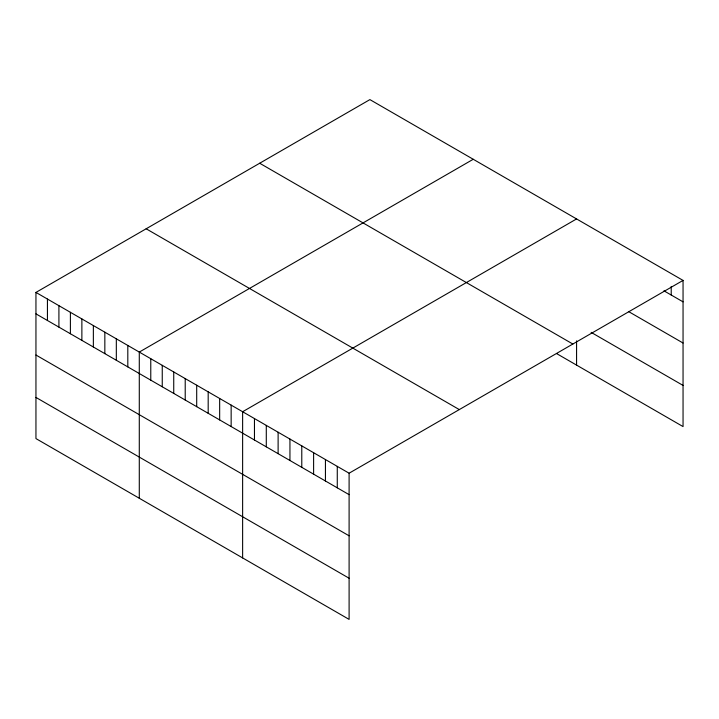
<?xml version="1.0" encoding="UTF-8"?>
<svg xmlns="http://www.w3.org/2000/svg" width="719" height="719" viewBox="0 0 719 719"><rect width="100%" height="100%" fill="white"/><g stroke="black" fill="none" stroke-linecap="round" stroke-linejoin="round"><path stroke-width="1.08" d="M35.95 292.417L349.101 473.21L349.101 619.392L35.95 438.59L35.95 292.417L369.899 99.608L683.05 280.41L683.05 426.583L556.488 353.514M473.237 159.276L139.288 352.076L139.288 498.258M576.575 218.936L242.627 411.735L242.627 557.917M349.101 473.21L683.05 280.41M663.943 290.818L683.05 301.854M628.451 311.489L683.05 343.017M591.135 332.358L683.05 385.42M259.694 163.24L572.845 344.033M146.155 228.786L459.306 409.587M35.95 313.861L349.101 494.654M35.95 355.024L349.101 535.817M35.95 397.427L349.101 578.229M671.222 286.441L671.222 295.024M576.575 340.842L576.575 365.117M337.274 466.379L337.274 487.824M325.437 459.549L325.437 480.993M313.61 452.718L313.61 474.163M301.782 445.888L301.782 467.332M289.946 439.057L289.946 460.502M278.118 432.227L278.118 453.671M266.291 425.396L266.291 446.841M254.463 418.566L254.463 440.01M231.15 405.112L231.15 426.556M219.663 398.479L219.663 419.923M208.186 391.855L208.186 413.299M196.7 385.222L196.7 406.666M185.214 378.589L185.214 400.034M173.737 371.966L173.737 393.41M162.251 365.333L162.251 386.777M150.774 358.709L150.774 380.153M127.811 345.444L127.811 366.888M116.325 338.82L116.325 360.264M104.839 332.187L104.839 353.631M93.362 325.563L93.362 347.007M81.876 318.93L81.876 340.375M70.399 312.298L70.399 333.742M58.913 305.674L58.913 327.118M47.436 299.041L47.436 320.485"/></g></svg>
